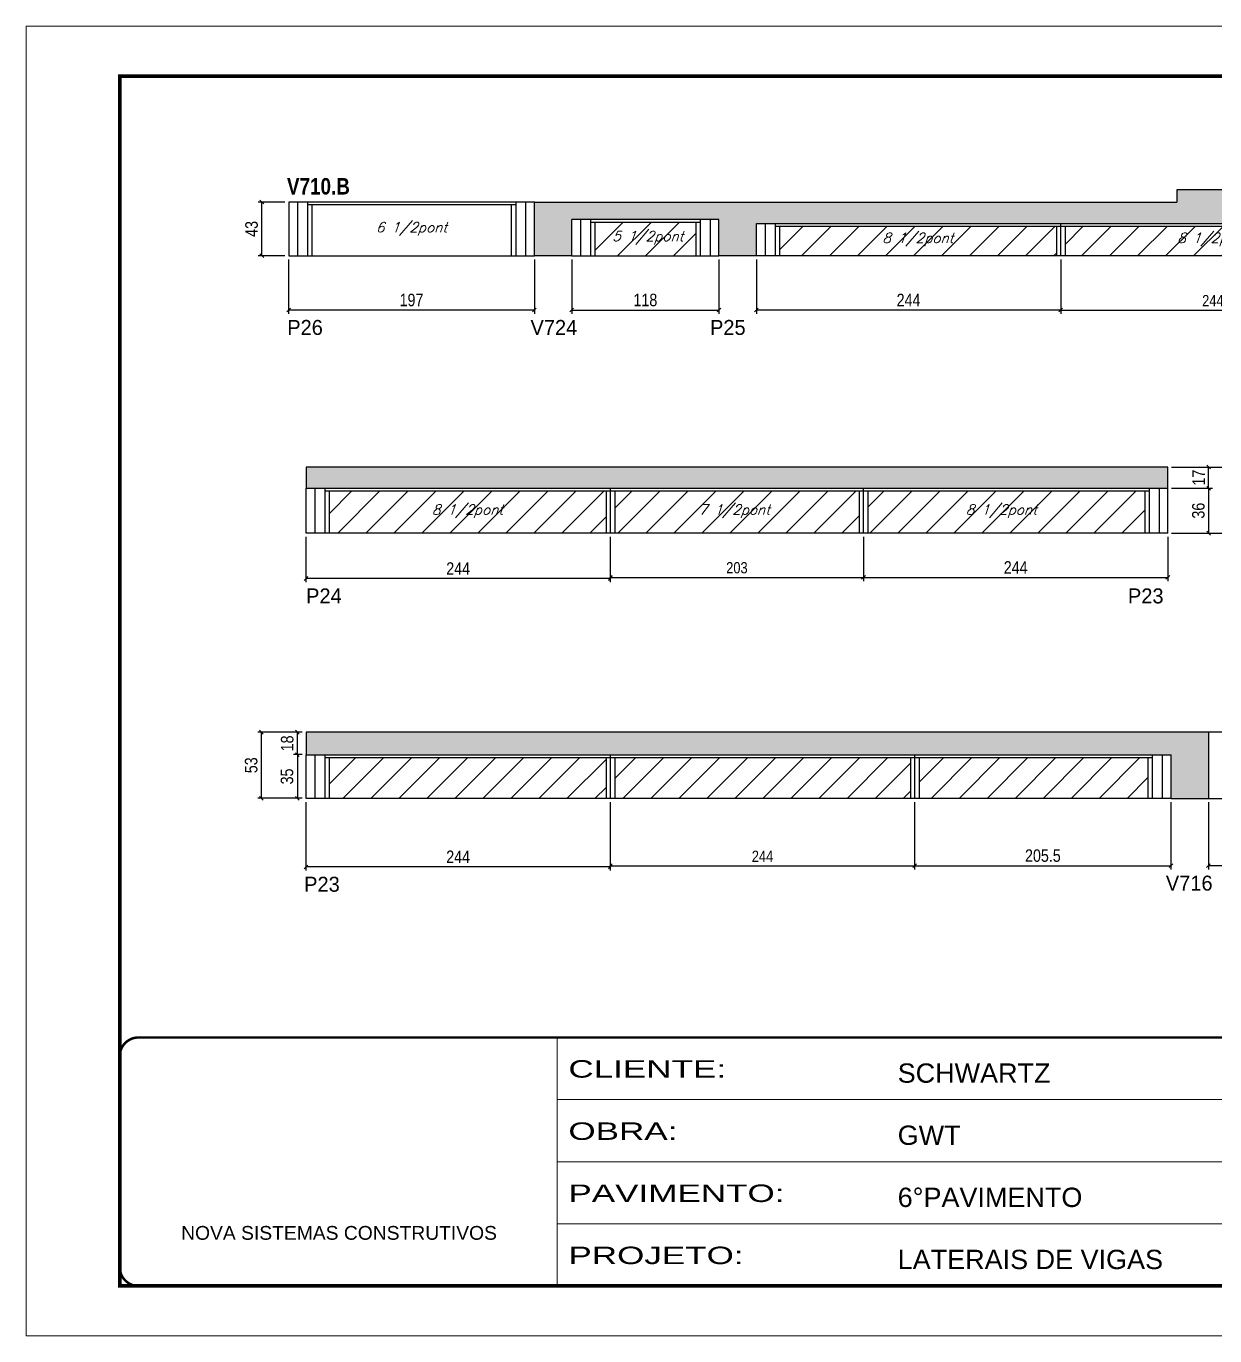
# Model space of a CAD drawing. Extents: x 13154 to 22413, y 1253 to 30260.
# Drawn here: x 16338 to 17291, y 25373 to 26423 of the extents above; entities that cross this region are included whole.
import ezdxf

# ---------------------------------------------------------------- set-up
doc = ezdxf.new("R2010")
doc.units = 0
doc.linetypes.add('CONTINUO', pattern=[0])
doc.linetypes.add('DASHED', pattern=[0.75, 0.5, -0.25])
for name, color, linetype in [('5', 5, 'Continuous'), ('COTA', 241, 'Continuous'), ('NOMENCLATURA', 7, 'Continuous'), ('Painéis', 200, 'Continuous'), ('SARR_2.2x7', 40, 'Continuous'), ('SARR_3.5x7', 81, 'Continuous'), ('texto', 7, 'Continuous')]:
    doc.layers.add(name, color=color, linetype=linetype)
for name, color, linetype, lineweight in [('Folhas', 255, 'Continuous', 9), ('Hachura', 251, 'Continuous', 9), ('SARRAFO DE PRESSAO', 251, 'DASHED', 9)]:
    doc.layers.add(name, color=color, linetype=linetype, lineweight=lineweight)
doc.styles.add('ARIAL', font='arial.ttf')
doc.styles.add('COTA TECNICA', font='techl___.ttf', dxfattribs={"height": 10})
doc.styles.add('COTA TECNICA-50', font='techl___.ttf', dxfattribs={"height": 9})
doc.styles.add('Romans', font='romans.shx')
doc.styles.add('ROMAS860', font='ROMAS860.SHX')
doc.styles.add('TECNICA', font='techb___.ttf', dxfattribs={"height": 10})
doc.styles.add('Tecnologia', font='')
doc.styles.get('Tecnologia').set_extended_font_data('Forgotten Futurist')
doc.dimstyles.new('COTA PAINEL-50', dxfattribs={"dimtxt": 9, "dimasz": 3, "dimexe": 3, "dimexo": 3, "dimgap": 3, "dimtad": 1, "dimdec": 1, "dimzin": 12, "dimdsep": 46, "dimtxsty": 'COTA TECNICA-50', "dimblk1": 'OBLIQUE', "dimblk2": 'OBLIQUE', "dimsah": 1, "dimcen": 0.9, "dimclrd": 4, "dimclre": 4, "dimclrt": 240, "dimadec": 1, "dimazin": 3, "dimtfac": 1, "dimtdec": 1, "dimtmove": 0, "dimatfit": 3, "dimfxl": 1, "dimtolj": 1, "dimtzin": 12, "dimarcsym": 0})
doc.dimstyles.new('PAINEL', dxfattribs={"dimtxt": 10, "dimasz": 3, "dimexe": 3, "dimexo": 3, "dimgap": 3, "dimtad": 1, "dimdec": 1, "dimzin": 12, "dimdsep": 46, "dimtxsty": 'COTA TECNICA', "dimblk1": 'OBLIQUE', "dimblk2": 'OBLIQUE', "dimsah": 1, "dimcen": 0.9, "dimclrd": 4, "dimclre": 4, "dimclrt": 240, "dimadec": 1, "dimazin": 3, "dimtfac": 1, "dimtdec": 1, "dimtmove": 0, "dimatfit": 3, "dimfxl": 1, "dimtolj": 1, "dimtzin": 12, "dimarcsym": 0})

# ---------------------------------------------------------------- blocks, each defined once
blk = doc.blocks.new('9999999999')
at = {"color": 30, "linetype": 'CONTINUO'}
for p, q in [((98564.6, 34230.2), (98564.6, 34429.4)), ((98564.6, 34379.6), (99584, 34379.6)), ((98564.6, 34329.8), (99488, 34329.8)), ((98564.6, 34280), (99488, 34280))]:
    blk.add_line(p, q, dxfattribs=at)
at = {"color": 30, "linetype": 'CONTINUO', "const_width": 2}
blk.add_lwpolyline([(99584, 34230.2), (99584, 34414.4, 0.414214), (99569, 34429.4), (98229, 34429.4, 0.414214), (98214, 34414.4), (98214, 34245.2, 0.414214), (98229, 34230.2), (99584, 34230.2)], format="xyb", dxfattribs=at)
at = {"layer": 'Folhas'}
blk.add_lwpolyline([(98139, 34190.2), (99624, 34190.2), (99624, 35240.2), (98139, 35240.2)], close=True, dxfattribs=at)
at = {"layer": 'Folhas', "color": 30, "const_width": 3}
blk.add_lwpolyline([(98214, 34230.2), (99584, 34230.2), (99584, 35200.2), (98214, 35200.2)], close=True, dxfattribs=at)
at = {"color": 7, "linetype": 'Continuous', "ltscale": 5, "style": 'ARIAL'}
for s, height, p in [('SCHWARTZ', 15.48, (98837.7, 34393.1)), ('GWT', 15.48, (98837.7, 34343.3)), ('6°PAVIMENTO', 15.483, (98837.7, 34293.5)), ('NOVA SISTEMAS CONSTRUTIVOS', 11.059, (98263.2, 34267.2)), ('LATERAIS DE VIGAS', 15.483, (98837.7, 34243.7))]:
    blk.add_text(s, height=height, dxfattribs=at).set_placement(p)
at = {"layer": 'Folhas', "color": 7, "style": 'Tecnologia', "width": 1.5}
for s, p in [('CLIENTE:', (98573.7, 34397.2)), ('OBRA:', (98573.7, 34347.3)), ('PAVIMENTO:', (98573.7, 34297.5)), ('PROJETO:', (98573.7, 34247.7))]:
    blk.add_text(s, height=14, dxfattribs=at).set_placement(p)
blk = doc.blocks.new('_Oblique')
at = {"color": 0, "linetype": 'ByBlock', "lineweight": -2}
blk.add_line((-0.5, -0.5), (0.5, 0.5), dxfattribs=at)
blk = doc.blocks.new('*D18')
at = {"layer": 'COTA', "color": 4, "linetype": 'ByBlock', "lineweight": -2, "transparency": 16777216}
for p, q in [((17285.7, 25801.4), (17285.7, 25747.3)), ((17324.7, 25801.4), (17324.7, 25747.3)), ((17324.7, 25750.3), (17285.7, 25750.3))]:
    blk.add_line(p, q, dxfattribs=at)
at = {"layer": 'Defpoints', "color": 0, "linetype": 'ByBlock', "transparency": 16777216}
for p in [(17285.7, 25804.4), (17324.7, 25804.4), (17285.7, 25750.3)]:
    blk.add_point(p, dxfattribs=at)
at = {"layer": 'COTA', "color": 4, "linetype": 'ByBlock', "lineweight": -2, "transparency": 16777216, "xscale": 3, "yscale": 3, "zscale": 3, "rotation": 180}
blk.add_blockref('_Oblique', (17285.7, 25750.3), dxfattribs=at)
at = {"layer": 'COTA', "color": 4, "linetype": 'ByBlock', "lineweight": -2, "transparency": 16777216, "xscale": 3, "yscale": 3, "zscale": 3}
blk.add_blockref('_Oblique', (17324.7, 25750.3), dxfattribs=at)
at = {"layer": 'COTA', "color": 240, "linetype": 'ByBlock', "transparency": 16777216, "insert": (17305.2, 25758.5), "char_height": 10, "attachment_point": 5, "style": 'COTA TECNICA'}
blk.add_mtext('\\A1;39', dxfattribs=at)
blk = doc.blocks.new('*D291')
at = {"layer": 'COTA', "color": 4, "linetype": 'ByBlock', "lineweight": -2, "transparency": 16777216}
for p, q in [((16806.2, 26014), (16806.2, 25978.5)), ((17009.2, 26014), (17009.2, 25978.5)), ((16806.2, 25981.5), (17009.2, 25981.5))]:
    blk.add_line(p, q, dxfattribs=at)
at = {"layer": 'Defpoints', "color": 0, "linetype": 'ByBlock', "transparency": 16777216}
for p in [(16806.2, 26017), (17009.2, 26017), (17009.2, 25981.5)]:
    blk.add_point(p, dxfattribs=at)
at = {"layer": 'COTA', "color": 4, "linetype": 'ByBlock', "lineweight": -2, "transparency": 16777216, "xscale": 3, "yscale": 3, "zscale": 3, "rotation": 180}
blk.add_blockref('_Oblique', (16806.2, 25981.5), dxfattribs=at)
at = {"layer": 'COTA', "color": 4, "linetype": 'ByBlock', "lineweight": -2, "transparency": 16777216, "xscale": 3, "yscale": 3, "zscale": 3}
blk.add_blockref('_Oblique', (17009.2, 25981.5), dxfattribs=at)
at = {"layer": 'COTA', "color": 240, "linetype": 'ByBlock', "transparency": 16777216, "insert": (16907.7, 25989.2), "char_height": 9, "attachment_point": 5, "style": 'COTA TECNICA-50'}
blk.add_mtext('\\A1;203', dxfattribs=at)
blk = doc.blocks.new('*D294')
at = {"layer": 'COTA', "color": 4, "linetype": 'ByBlock', "lineweight": -2, "transparency": 16777216}
for p, q in [((16562.2, 26014), (16562.2, 25977.6)), ((16806.2, 26014), (16806.2, 25977.6)), ((16806.2, 25980.6), (16562.2, 25980.6))]:
    blk.add_line(p, q, dxfattribs=at)
at = {"layer": 'Defpoints', "color": 0, "linetype": 'ByBlock', "transparency": 16777216}
for p in [(16562.2, 26017), (16806.2, 26017), (16562.2, 25980.6)]:
    blk.add_point(p, dxfattribs=at)
at = {"layer": 'COTA', "color": 4, "linetype": 'ByBlock', "lineweight": -2, "transparency": 16777216, "xscale": 3, "yscale": 3, "zscale": 3, "rotation": 180}
blk.add_blockref('_Oblique', (16562.2, 25980.6), dxfattribs=at)
at = {"layer": 'COTA', "color": 4, "linetype": 'ByBlock', "lineweight": -2, "transparency": 16777216, "xscale": 3, "yscale": 3, "zscale": 3}
blk.add_blockref('_Oblique', (16806.2, 25980.6), dxfattribs=at)
at = {"layer": 'COTA', "color": 240, "linetype": 'ByBlock', "transparency": 16777216, "insert": (16684.2, 25988.6), "char_height": 10, "attachment_point": 5, "style": 'COTA TECNICA'}
blk.add_mtext('\\A1;244', dxfattribs=at)
blk = doc.blocks.new('*D295')
at = {"layer": 'COTA', "color": 4, "linetype": 'ByBlock', "lineweight": -2, "transparency": 16777216}
for p, q in [((17009.2, 26014), (17009.2, 25978.5)), ((17253.2, 26014), (17253.2, 25978.5)), ((17009.2, 25981.5), (17253.2, 25981.5))]:
    blk.add_line(p, q, dxfattribs=at)
at = {"layer": 'Defpoints', "color": 0, "linetype": 'ByBlock', "transparency": 16777216}
for p in [(17009.2, 26017), (17253.2, 26017), (17253.2, 25981.5)]:
    blk.add_point(p, dxfattribs=at)
at = {"layer": 'COTA', "color": 4, "linetype": 'ByBlock', "lineweight": -2, "transparency": 16777216, "xscale": 3, "yscale": 3, "zscale": 3, "rotation": 180}
blk.add_blockref('_Oblique', (17009.2, 25981.5), dxfattribs=at)
at = {"layer": 'COTA', "color": 4, "linetype": 'ByBlock', "lineweight": -2, "transparency": 16777216, "xscale": 3, "yscale": 3, "zscale": 3}
blk.add_blockref('_Oblique', (17253.2, 25981.5), dxfattribs=at)
at = {"layer": 'COTA', "color": 240, "linetype": 'ByBlock', "transparency": 16777216, "insert": (17131.2, 25989.5), "char_height": 10, "attachment_point": 5, "style": 'COTA TECNICA'}
blk.add_mtext('\\A1;244', dxfattribs=at)
blk = doc.blocks.new('*D296')
at = {"layer": 'COTA', "color": 4, "lineweight": -2, "transparency": 16777216}
for p, q in [((17256.2, 26053), (17288.9, 26053)), ((17285.9, 26053), (17285.9, 26017)), ((17256.2, 26017), (17288.9, 26017))]:
    blk.add_line(p, q, dxfattribs=at)
at = {"layer": 'Defpoints', "color": 0, "transparency": 16777216}
for p in [(17253.2, 26053), (17253.2, 26017), (17285.9, 26017)]:
    blk.add_point(p, dxfattribs=at)
at = {"layer": 'COTA', "color": 4, "lineweight": -2, "transparency": 16777216, "xscale": 3, "yscale": 3, "zscale": 3}
for p, rotation in [((17285.9, 26053), 90), ((17285.9, 26017), 270)]:
    blk.add_blockref('_Oblique', p, dxfattribs=dict(at, rotation=rotation))
at = {"layer": 'COTA', "color": 240, "transparency": 16777216, "insert": (17277.7, 26035), "char_height": 10, "attachment_point": 5, "rotation": 90, "style": 'COTA TECNICA'}
blk.add_mtext('\\A1;36', dxfattribs=at)
blk = doc.blocks.new('*D292')
at = {"layer": 'COTA', "color": 4, "lineweight": -2, "transparency": 16777216}
for p, q in [((17256.2, 26070), (17288.9, 26070)), ((17285.9, 26053), (17285.9, 26070)), ((17256.2, 26053), (17288.9, 26053))]:
    blk.add_line(p, q, dxfattribs=at)
at = {"layer": 'Defpoints', "color": 0, "transparency": 16777216}
for p in [(17253.2, 26070), (17285.9, 26070), (17253.2, 26053)]:
    blk.add_point(p, dxfattribs=at)
at = {"layer": 'COTA', "color": 4, "lineweight": -2, "transparency": 16777216, "xscale": 3, "yscale": 3, "zscale": 3}
for p, rotation in [((17285.9, 26070), 90), ((17285.9, 26053), 270)]:
    blk.add_blockref('_Oblique', p, dxfattribs=dict(at, rotation=rotation))
at = {"layer": 'COTA', "color": 240, "transparency": 16777216, "insert": (17277.9, 26061.5), "char_height": 10, "attachment_point": 5, "rotation": 90, "style": 'COTA TECNICA'}
blk.add_mtext('\\A1;17', dxfattribs=at)
blk = doc.blocks.new('*D293')
at = {"layer": 'COTA', "color": 4, "lineweight": -2, "transparency": 16777216}
for p, q in [((17256.2, 26070), (17320.9, 26070)), ((17317.9, 26017), (17317.9, 26070)), ((17256.2, 26017), (17320.9, 26017))]:
    blk.add_line(p, q, dxfattribs=at)
at = {"layer": 'Defpoints', "color": 0, "transparency": 16777216}
for p in [(17253.2, 26070), (17317.9, 26070), (17253.2, 26017)]:
    blk.add_point(p, dxfattribs=at)
at = {"layer": 'COTA', "color": 4, "lineweight": -2, "transparency": 16777216, "xscale": 3, "yscale": 3, "zscale": 3}
for p, rotation in [((17317.9, 26070), 90), ((17317.9, 26017), 270)]:
    blk.add_blockref('_Oblique', p, dxfattribs=dict(at, rotation=rotation))
at = {"layer": 'COTA', "color": 240, "transparency": 16777216, "insert": (17309.7, 26043.5), "char_height": 10, "attachment_point": 5, "rotation": 90, "style": 'COTA TECNICA'}
blk.add_mtext('\\A1;53', dxfattribs=at)
blk = doc.blocks.new('*D297')
at = {"layer": 'COTA', "color": 4, "linetype": 'ByBlock', "lineweight": -2, "transparency": 16777216}
for p, q in [((16806.2, 25801.4), (16806.2, 25747.3)), ((17050.2, 25801.4), (17050.2, 25747.3)), ((16806.2, 25750.3), (17050.2, 25750.3))]:
    blk.add_line(p, q, dxfattribs=at)
at = {"layer": 'Defpoints', "color": 0, "linetype": 'ByBlock', "transparency": 16777216}
for p in [(16806.2, 25804.4), (17050.2, 25804.4), (17050.2, 25750.3)]:
    blk.add_point(p, dxfattribs=at)
at = {"layer": 'COTA', "color": 4, "linetype": 'ByBlock', "lineweight": -2, "transparency": 16777216, "xscale": 3, "yscale": 3, "zscale": 3, "rotation": 180}
blk.add_blockref('_Oblique', (16806.2, 25750.3), dxfattribs=at)
at = {"layer": 'COTA', "color": 4, "linetype": 'ByBlock', "lineweight": -2, "transparency": 16777216, "xscale": 3, "yscale": 3, "zscale": 3}
blk.add_blockref('_Oblique', (17050.2, 25750.3), dxfattribs=at)
at = {"layer": 'COTA', "color": 240, "linetype": 'ByBlock', "transparency": 16777216, "insert": (16928.2, 25757.9), "char_height": 9, "attachment_point": 5, "style": 'COTA TECNICA-50'}
blk.add_mtext('\\A1;244', dxfattribs=at)
blk = doc.blocks.new('*D299')
at = {"layer": 'COTA', "color": 4, "linetype": 'ByBlock', "lineweight": -2, "transparency": 16777216}
for p, q in [((16562.2, 25801.4), (16562.2, 25746.4)), ((16806.2, 25801.4), (16806.2, 25746.4)), ((16806.2, 25749.4), (16562.2, 25749.4))]:
    blk.add_line(p, q, dxfattribs=at)
at = {"layer": 'Defpoints', "color": 0, "linetype": 'ByBlock', "transparency": 16777216}
for p in [(16562.2, 25804.4), (16806.2, 25804.4), (16562.2, 25749.4)]:
    blk.add_point(p, dxfattribs=at)
at = {"layer": 'COTA', "color": 4, "linetype": 'ByBlock', "lineweight": -2, "transparency": 16777216, "xscale": 3, "yscale": 3, "zscale": 3, "rotation": 180}
blk.add_blockref('_Oblique', (16562.2, 25749.4), dxfattribs=at)
at = {"layer": 'COTA', "color": 4, "linetype": 'ByBlock', "lineweight": -2, "transparency": 16777216, "xscale": 3, "yscale": 3, "zscale": 3}
blk.add_blockref('_Oblique', (16806.2, 25749.4), dxfattribs=at)
at = {"layer": 'COTA', "color": 240, "linetype": 'ByBlock', "transparency": 16777216, "insert": (16684.2, 25757.5), "char_height": 10, "attachment_point": 5, "style": 'COTA TECNICA'}
blk.add_mtext('\\A1;244', dxfattribs=at)
blk = doc.blocks.new('*D300')
at = {"layer": 'COTA', "color": 4, "linetype": 'ByBlock', "lineweight": -2, "transparency": 16777216}
for p, q in [((17050.2, 25801.4), (17050.2, 25747.3)), ((17255.7, 25801.4), (17255.7, 25747.3)), ((17050.2, 25750.3), (17255.7, 25750.3))]:
    blk.add_line(p, q, dxfattribs=at)
at = {"layer": 'Defpoints', "color": 0, "linetype": 'ByBlock', "transparency": 16777216}
for p in [(17050.2, 25804.4), (17255.7, 25804.4), (17255.7, 25750.3)]:
    blk.add_point(p, dxfattribs=at)
at = {"layer": 'COTA', "color": 4, "linetype": 'ByBlock', "lineweight": -2, "transparency": 16777216, "xscale": 3, "yscale": 3, "zscale": 3, "rotation": 180}
blk.add_blockref('_Oblique', (17050.2, 25750.3), dxfattribs=at)
at = {"layer": 'COTA', "color": 4, "linetype": 'ByBlock', "lineweight": -2, "transparency": 16777216, "xscale": 3, "yscale": 3, "zscale": 3}
blk.add_blockref('_Oblique', (17255.7, 25750.3), dxfattribs=at)
at = {"layer": 'COTA', "color": 240, "linetype": 'ByBlock', "transparency": 16777216, "insert": (17153, 25758.4), "char_height": 10, "attachment_point": 5, "style": 'COTA TECNICA'}
blk.add_mtext('\\A1;205.5', dxfattribs=at)
blk = doc.blocks.new('*D298')
at = {"layer": 'COTA', "color": 4, "linetype": 'ByBlock', "lineweight": -2, "transparency": 16777216}
for p, q in [((16559.2, 25839.4), (16552.3, 25839.4)), ((16555.3, 25839.4), (16555.3, 25804.4)), ((16559.2, 25804.4), (16552.3, 25804.4))]:
    blk.add_line(p, q, dxfattribs=at)
at = {"layer": 'Defpoints', "color": 0, "linetype": 'ByBlock', "transparency": 16777216}
for p in [(16562.2, 25839.4), (16555.3, 25804.4), (16562.2, 25804.4)]:
    blk.add_point(p, dxfattribs=at)
at = {"layer": 'COTA', "color": 4, "linetype": 'ByBlock', "lineweight": -2, "transparency": 16777216, "xscale": 3, "yscale": 3, "zscale": 3}
for p, rotation in [((16555.3, 25839.4), 90), ((16555.3, 25804.4), 270)]:
    blk.add_blockref('_Oblique', p, dxfattribs=dict(at, rotation=rotation))
at = {"layer": 'COTA', "color": 240, "linetype": 'ByBlock', "transparency": 16777216, "insert": (16547, 25821.9), "char_height": 10, "attachment_point": 5, "rotation": 90, "style": 'COTA TECNICA'}
blk.add_mtext('\\A1;35', dxfattribs=at)
blk = doc.blocks.new('*D301')
at = {"layer": 'COTA', "color": 4, "lineweight": -2, "transparency": 16777216}
for p, q in [((16559.2, 25857.4), (16523.5, 25857.4)), ((16526.5, 25804.4), (16526.5, 25857.4)), ((16559.2, 25804.4), (16523.5, 25804.4))]:
    blk.add_line(p, q, dxfattribs=at)
at = {"layer": 'Defpoints', "color": 0, "transparency": 16777216}
for p in [(16526.5, 25857.4), (16562.2, 25857.4), (16562.2, 25804.4)]:
    blk.add_point(p, dxfattribs=at)
at = {"layer": 'COTA', "color": 4, "lineweight": -2, "transparency": 16777216, "xscale": 3, "yscale": 3, "zscale": 3}
for p, rotation in [((16526.5, 25857.4), 90), ((16526.5, 25804.4), 270)]:
    blk.add_blockref('_Oblique', p, dxfattribs=dict(at, rotation=rotation))
at = {"layer": 'COTA', "color": 240, "transparency": 16777216, "insert": (16518.3, 25830.9), "char_height": 10, "attachment_point": 5, "rotation": 90, "style": 'COTA TECNICA'}
blk.add_mtext('\\A1;53', dxfattribs=at)
blk = doc.blocks.new('*D302')
at = {"layer": 'COTA', "color": 4, "lineweight": -2, "transparency": 16777216}
for p, q in [((16559.2, 25857.4), (16552.3, 25857.4)), ((16555.3, 25839.4), (16555.3, 25857.4)), ((16559.2, 25839.4), (16552.3, 25839.4))]:
    blk.add_line(p, q, dxfattribs=at)
at = {"layer": 'Defpoints', "color": 0, "transparency": 16777216}
for p in [(16555.3, 25857.4), (16562.2, 25857.4), (16562.2, 25839.4)]:
    blk.add_point(p, dxfattribs=at)
at = {"layer": 'COTA', "color": 4, "lineweight": -2, "transparency": 16777216, "xscale": 3, "yscale": 3, "zscale": 3}
for p, rotation in [((16555.3, 25857.4), 90), ((16555.3, 25839.4), 270)]:
    blk.add_blockref('_Oblique', p, dxfattribs=dict(at, rotation=rotation))
at = {"layer": 'COTA', "color": 240, "transparency": 16777216, "insert": (16547.2, 25848.4), "char_height": 10, "attachment_point": 5, "rotation": 90, "style": 'COTA TECNICA'}
blk.add_mtext('\\A1;18', dxfattribs=at)
blk = doc.blocks.new('*D879')
at = {"layer": 'COTA', "color": 4, "linetype": 'ByBlock', "lineweight": -2, "transparency": 16777216}
for p, q in [((17167.3, 26236.4), (17167.3, 26192.8)), ((17411.3, 26236.4), (17411.3, 26192.8)), ((17167.3, 26195.8), (17411.3, 26195.8))]:
    blk.add_line(p, q, dxfattribs=at)
at = {"layer": 'Defpoints', "color": 0, "linetype": 'ByBlock', "transparency": 16777216}
for p in [(17167.3, 26239.4), (17411.3, 26239.4), (17411.3, 26195.8)]:
    blk.add_point(p, dxfattribs=at)
at = {"layer": 'COTA', "color": 4, "linetype": 'ByBlock', "lineweight": -2, "transparency": 16777216, "xscale": 3, "yscale": 3, "zscale": 3, "rotation": 180}
blk.add_blockref('_Oblique', (17167.3, 26195.8), dxfattribs=at)
at = {"layer": 'COTA', "color": 4, "linetype": 'ByBlock', "lineweight": -2, "transparency": 16777216, "xscale": 3, "yscale": 3, "zscale": 3}
blk.add_blockref('_Oblique', (17411.3, 26195.8), dxfattribs=at)
at = {"layer": 'COTA', "color": 240, "linetype": 'ByBlock', "transparency": 16777216, "insert": (17289.3, 26203.4), "char_height": 9, "attachment_point": 5, "style": 'COTA TECNICA-50'}
blk.add_mtext('\\A1;244', dxfattribs=at)
blk = doc.blocks.new('*D884')
at = {"layer": 'COTA', "color": 4, "linetype": 'ByBlock', "lineweight": -2, "transparency": 16777216}
for p, q in [((16923.3, 26236.4), (16923.3, 26192.8)), ((17167.3, 26236.4), (17167.3, 26192.8)), ((17167.3, 26195.8), (16923.3, 26195.8))]:
    blk.add_line(p, q, dxfattribs=at)
at = {"layer": 'Defpoints', "color": 0, "linetype": 'ByBlock', "transparency": 16777216}
for p in [(16923.3, 26239.4), (17167.3, 26239.4), (16923.3, 26195.8)]:
    blk.add_point(p, dxfattribs=at)
at = {"layer": 'COTA', "color": 4, "linetype": 'ByBlock', "lineweight": -2, "transparency": 16777216, "xscale": 3, "yscale": 3, "zscale": 3, "rotation": 180}
blk.add_blockref('_Oblique', (16923.3, 26195.8), dxfattribs=at)
at = {"layer": 'COTA', "color": 4, "linetype": 'ByBlock', "lineweight": -2, "transparency": 16777216, "xscale": 3, "yscale": 3, "zscale": 3}
blk.add_blockref('_Oblique', (17167.3, 26195.8), dxfattribs=at)
at = {"layer": 'COTA', "color": 240, "linetype": 'ByBlock', "transparency": 16777216, "insert": (17045.3, 26203.9), "char_height": 10, "attachment_point": 5, "style": 'COTA TECNICA'}
blk.add_mtext('\\A1;244', dxfattribs=at)
blk = doc.blocks.new('*D883')
at = {"layer": 'COTA', "color": 4, "linetype": 'ByBlock', "lineweight": -2, "transparency": 16777216}
for p, q in [((16775.3, 26236.4), (16775.3, 26192.8)), ((16893.3, 26236.4), (16893.3, 26192.8)), ((16775.3, 26195.8), (16893.3, 26195.8))]:
    blk.add_line(p, q, dxfattribs=at)
at = {"layer": 'Defpoints', "color": 0, "linetype": 'ByBlock', "transparency": 16777216}
for p in [(16775.3, 26239.4), (16893.3, 26239.4), (16893.3, 26195.8)]:
    blk.add_point(p, dxfattribs=at)
at = {"layer": 'COTA', "color": 4, "linetype": 'ByBlock', "lineweight": -2, "transparency": 16777216, "xscale": 3, "yscale": 3, "zscale": 3, "rotation": 180}
blk.add_blockref('_Oblique', (16775.3, 26195.8), dxfattribs=at)
at = {"layer": 'COTA', "color": 4, "linetype": 'ByBlock', "lineweight": -2, "transparency": 16777216, "xscale": 3, "yscale": 3, "zscale": 3}
blk.add_blockref('_Oblique', (16893.3, 26195.8), dxfattribs=at)
at = {"layer": 'COTA', "color": 240, "linetype": 'ByBlock', "transparency": 16777216, "insert": (16834.3, 26203.9), "char_height": 10, "attachment_point": 5, "style": 'COTA TECNICA'}
blk.add_mtext('\\A1;118', dxfattribs=at)
blk = doc.blocks.new('*D892')
at = {"layer": 'COTA', "color": 4, "lineweight": -2, "transparency": 16777216}
for p, q in [((16548.3, 26236.4), (16548.3, 26192.8)), ((16745.3, 26236.4), (16745.3, 26192.8)), ((16745.3, 26195.8), (16548.3, 26195.8))]:
    blk.add_line(p, q, dxfattribs=at)
at = {"layer": 'Defpoints', "color": 0, "transparency": 16777216}
for p in [(16548.3, 26239.4), (16745.3, 26239.4), (16548.3, 26195.8)]:
    blk.add_point(p, dxfattribs=at)
at = {"layer": 'COTA', "color": 4, "lineweight": -2, "transparency": 16777216, "xscale": 3, "yscale": 3, "zscale": 3, "rotation": 180}
blk.add_blockref('_Oblique', (16548.3, 26195.8), dxfattribs=at)
at = {"layer": 'COTA', "color": 4, "lineweight": -2, "transparency": 16777216, "xscale": 3, "yscale": 3, "zscale": 3}
blk.add_blockref('_Oblique', (16745.3, 26195.8), dxfattribs=at)
at = {"layer": 'COTA', "color": 240, "transparency": 16777216, "insert": (16646.8, 26203.9), "char_height": 10, "attachment_point": 5, "style": 'COTA TECNICA'}
blk.add_mtext('\\A1;197', dxfattribs=at)
blk = doc.blocks.new('*D886')
at = {"layer": 'COTA', "color": 4, "lineweight": -2, "transparency": 16777216}
for p, q in [((16545.3, 26282.4), (16523.8, 26282.4)), ((16526.8, 26239.4), (16526.8, 26282.4)), ((16545.3, 26239.4), (16523.8, 26239.4))]:
    blk.add_line(p, q, dxfattribs=at)
at = {"layer": 'Defpoints', "color": 0, "transparency": 16777216}
for p in [(16526.8, 26282.4), (16548.3, 26282.4), (16548.3, 26239.4)]:
    blk.add_point(p, dxfattribs=at)
at = {"layer": 'COTA', "color": 4, "lineweight": -2, "transparency": 16777216, "xscale": 3, "yscale": 3, "zscale": 3}
for p, rotation in [((16526.8, 26282.4), 90), ((16526.8, 26239.4), 270)]:
    blk.add_blockref('_Oblique', p, dxfattribs=dict(at, rotation=rotation))
at = {"layer": 'COTA', "color": 240, "transparency": 16777216, "insert": (16518.6, 26260.9), "char_height": 10, "attachment_point": 5, "rotation": 90, "style": 'COTA TECNICA'}
blk.add_mtext('\\A1;43', dxfattribs=at)

msp = doc.modelspace()

# ---------------------------------------------------------------- hatches: boundary and pattern name
at = {"layer": 'COTA'}
h = msp.add_hatch(dxfattribs=at)
h.set_pattern_fill('AR-CONC', color=256, scale=0.03)
h.set_pattern_definition([(50, (-3148.3382, 202.043), (5.4655401, -0.47817257), [0.5715, -6.2865]), (355, (-3148.338, 202.043), (-1.0573026, 5.7317054), [0.4572, -5.0292175]), (100.451445, (-3147.883, 202.003), (4.4082374, 5.25353256), [0.4857003, -5.3427073]), (46.1842, (-3148.338, 203.567), (8.1323712, -1.2612698), [0.85725, -9.42975]), (96.635558, (-3147.6605, 203.462), (7.122124, 7.4227837), [0.7285507, -8.0140682]), (351.18415, (-3148.338, 203.567), (7.122124, 7.4227837), [0.685799, -7.543792]), (21, (-3147.5762, 203.186), (4.54843174, -3.06795595), [0.5715, -6.2865]), (326, (-3147.576, 203.186), (1.85406085, 5.525639), [0.4572, -5.0292]), (71.451445, (-3147.197, 202.93), (6.4024926, 2.4576831), [0.4857003, -5.3426981]), (37.5, (-3148.3382, 202.0428), (0.0926581, 2.53665117), [0, -4.96824, 0, -5.1054, 0, -5.04825]), (7.5, (-3148.3382, 202.0428), (2.00458988, 3.00541724), [0, -2.91084, 0, -4.85394, 0, -1.92405]), (327.5, (-3150.0375, 202.0428), (4.06771786, -0.17186232), [0, -1.905, 0, -5.9436, 0, -7.8867]), (317.5, (-3150.7995, 202.043), (4.44387544, 0.76279473), [0, -2.4765, 0, -3.94716, 0, -5.6007])])
h.paths.add_polyline_path([(17260.32, 26292.36), (17260.32, 26282.36), (16745.32, 26282.36), (16745.32, 26239.36), (16775.32, 26239.36), (16775.32, 26268.36), (16893.32, 26268.36), (16893.32, 26239.36), (16923.32, 26239.36), (16923.32, 26265.36), (17614.32, 26265.36), (17614.32, 26292.36)])
h = msp.add_hatch(dxfattribs=at)
h.set_pattern_fill('AR-CONC', color=256, scale=0.03)
h.set_pattern_definition([(50, (0, -26.2277), (5.4655401, -0.47817257), [0.5715, -6.2865]), (355, (0, -26.2277), (-1.0573026, 5.7317054), [0.4572, -5.0292175]), (100.451445, (0.4555, -26.2676), (4.4082374, 5.2535326), [0.4857003, -5.3427073]), (46.1842, (0, -24.704), (8.1323712, -1.2612698), [0.85725, -9.42975]), (96.635558, (0.678, -24.809), (7.122124, 7.4227837), [0.7285507, -8.0140682]), (351.18415, (0, -24.704), (7.122124, 7.4227837), [0.685799, -7.543792]), (21, (0.762, -25.0847), (4.54843174, -3.06795595), [0.5715, -6.2865]), (326, (0.762, -25.0847), (1.8540609, 5.525639), [0.4572, -5.0292]), (71.451445, (1.141, -25.3404), (6.4024926, 2.4576831), [0.4857003, -5.3426981]), (37.5, (0, -26.2277), (0.0926581, 2.53665117), [0, -4.96824, 0, -5.1054, 0, -5.04825]), (7.5, (0, -26.2277), (2.00458988, 3.00541724), [0, -2.91084, 0, -4.85394, 0, -1.92405]), (327.5, (-1.6993, -26.2277), (4.06771786, -0.17186232), [0, -1.905, 0, -5.9436, 0, -7.8867]), (317.5, (-2.4613, -26.2277), (4.44387544, 0.76279473), [0, -2.4765, 0, -3.94716, 0, -5.6007])])
h.paths.add_polyline_path([(17253.24, 26053.01), (17253.24, 26070.01), (16562.24, 26070.01), (16562.24, 26053.01)])
h = msp.add_hatch(dxfattribs=at)
h.set_pattern_fill('AR-CONC', color=256, scale=0.03)
h.set_pattern_definition([(50, (0, -59.6084), (5.4655401, -0.47817257), [0.5715, -6.2865]), (355, (0, -59.6084), (-1.0573026, 5.7317054), [0.4572, -5.0292175]), (100.451445, (0.4555, -59.648), (4.4082374, 5.2535326), [0.4857003, -5.3427073]), (46.1842, (0, -58.0844), (8.1323712, -1.2612698), [0.85725, -9.42975]), (96.635558, (0.678, -58.1895), (7.122124, 7.4227837), [0.7285507, -8.0140682]), (351.18415, (0, -58.084), (7.122124, 7.4227837), [0.685799, -7.543792]), (21, (0.762, -58.4654), (4.54843174, -3.06795595), [0.5715, -6.2865]), (326, (0.762, -58.4654), (1.8540609, 5.525639), [0.4572, -5.0292]), (71.451445, (1.141, -58.721), (6.4024926, 2.4576831), [0.4857003, -5.3426981]), (37.5, (0, -59.6084), (0.0926581, 2.53665117), [0, -4.96824, 0, -5.1054, 0, -5.04825]), (7.5, (0, -59.6084), (2.00458988, 3.00541724), [0, -2.91084, 0, -4.85394, 0, -1.92405]), (327.5, (-1.6993, -59.6084), (4.06771786, -0.17186232), [0, -1.905, 0, -5.9436, 0, -7.8867]), (317.5, (-2.4613, -59.6084), (4.44387544, 0.76279473), [0, -2.4765, 0, -3.94716, 0, -5.6007])])
h.paths.add_polyline_path([(17255.74, 25804.35), (17285.74, 25804.35), (17285.74, 25857.35), (16562.24, 25857.35), (16562.24, 25839.35), (17255.74, 25839.35)])
at = {"layer": 'Hachura', "linetype": 'ByBlock'}
h = msp.add_hatch(dxfattribs=at)
h.set_pattern_fill('ANSI31', color=256, scale=5)
h.set_pattern_definition([(45, (-2476.006, -1781.96), (-11.22532, 11.22532), [])])
h.paths.add_polyline_path([(16874.82, 26239.36), (16874.82, 26266.16), (16793.82, 26266.16), (16793.82, 26239.36)])
h = msp.add_hatch(dxfattribs=at)
h.set_pattern_fill('ANSI31', color=256, scale=5)
h.set_pattern_definition([(45, (-1759.006, -1975.839), (-11.22532, 11.22532), [])])
h.paths.add_polyline_path([(17414.82, 26263.16), (17414.82, 26239.36), (17595.82, 26239.36), (17595.82, 26263.16)])
h.paths.add_polyline_path([(17407.82, 26239.36), (17407.82, 26263.16), (17170.82, 26263.16), (17170.82, 26239.36)])
h.paths.add_polyline_path([(16941.82, 26263.16), (16941.82, 26239.36), (17163.82, 26239.36), (17163.82, 26263.16)])
h = msp.add_hatch(dxfattribs=at)
h.set_pattern_fill('ANSI31', color=256, scale=5)
h.paths.add_polyline_path([(16580.74, 26050.81), (16580.74, 26017.01), (16802.74, 26017.01), (16802.74, 26050.81)])
h.paths.add_polyline_path([(17005.74, 26017.01), (17005.74, 26050.81), (16809.74, 26050.81), (16809.74, 26017.01)])
h.paths.add_polyline_path([(17234.74, 26017.01), (17234.74, 26050.81), (17012.74, 26050.81), (17012.74, 26017.01)])
h = msp.add_hatch(dxfattribs=at)
h.set_pattern_fill('ANSI31', color=256, scale=5)
h.set_pattern_definition([(45, (0, -59.608), (-11.22532, 11.22532), [])])
h.paths.add_polyline_path([(16802.74, 25804.35), (16802.74, 25837.15), (16580.74, 25837.15), (16580.74, 25804.35)])
h.paths.add_polyline_path([(16809.74, 25837.15), (16809.74, 25804.35), (17046.74, 25804.35), (17046.74, 25837.15)])
h.paths.add_polyline_path([(17053.74, 25837.15), (17053.74, 25804.35), (17237.24, 25804.35), (17237.24, 25837.15)])

# ---------------------------------------------------------------- linework, layer by layer
at = {"layer": 'COTA', "linetype": 'ByBlock'}
msp.add_line((17614.32, 26292.36), (17260.32, 26292.36), dxfattribs=at)
at = {"layer": 'COTA'}
for p, q in [((17260.32, 26292.36), (17260.32, 26282.36)), ((16745.32, 26282.36), (17260.32, 26282.36)), ((16775.32, 26239.36), (16745.32, 26239.36)), ((16923.32, 26239.36), (16893.32, 26239.36)), ((17253.24, 26070.01), (16562.24, 26070.01)), ((16562.24, 26070.01), (16562.24, 26053.01)), ((17253.24, 26053.01), (17253.24, 26070.01)), ((17285.74, 25857.35), (16562.24, 25857.35)), ((16562.24, 25857.35), (16562.24, 25839.35)), ((17255.74, 25804.35), (17285.74, 25804.35))]:
    msp.add_line(p, q, dxfattribs=at)
at = {"layer": 'Painéis', "linetype": 'Continuous'}
for p, q in [((16745.32, 26282.36), (16548.32, 26282.36)), ((16548.32, 26282.36), (16548.32, 26239.36)), ((16745.32, 26239.36), (16745.32, 26282.36)), ((16893.32, 26268.36), (16775.32, 26268.36)), ((16775.32, 26239.36), (16775.32, 26268.36)), ((16893.32, 26239.36), (16893.32, 26268.36)), ((16923.32, 26239.36), (16923.32, 26265.36)), ((16923.32, 26265.36), (17614.32, 26265.36)), ((17167.32, 26239.36), (17167.32, 26265.36)), ((16548.32, 26239.36), (16745.32, 26239.36)), ((16775.32, 26239.36), (16893.32, 26239.36)), ((17614.32, 26239.36), (16923.32, 26239.36)), ((16562.24, 26017.01), (16562.24, 26053.01)), ((16562.24, 26053.01), (17253.24, 26053.01)), ((16806.24, 26017.01), (16806.24, 26053.01)), ((17009.24, 26017.01), (17009.24, 26053.01)), ((17253.24, 26017.01), (17253.24, 26053.01)), ((17253.24, 26017.01), (16562.24, 26017.01)), ((17365.24, 25857.35), (17285.74, 25857.35)), ((17285.74, 25857.35), (17285.74, 25804.35)), ((16562.24, 25804.35), (16562.24, 25839.35)), ((16562.24, 25839.35), (17255.74, 25839.35)), ((16806.24, 25804.35), (16806.24, 25839.35)), ((17050.24, 25804.35), (17050.24, 25839.35)), ((17255.74, 25804.35), (17255.74, 25839.35)), ((17255.74, 25804.35), (16562.24, 25804.35)), ((17285.74, 25804.35), (17365.24, 25804.35))]:
    msp.add_line(p, q, dxfattribs=at)
at = {"layer": 'SARR_2.2x7', "linetype": 'Continuous'}
for p, q in [((16555.32, 26282.36), (16555.32, 26239.36)), ((16738.32, 26282.36), (16738.32, 26239.36)), ((16730.32, 26280.16), (16563.32, 26280.16)), ((16782.32, 26268.36), (16782.32, 26239.36)), ((16878.32, 26266.16), (16790.32, 26266.16)), ((16886.32, 26268.36), (16886.32, 26239.36)), ((16930.32, 26265.36), (16930.32, 26239.36)), ((16938.32, 26263.16), (17167.32, 26263.16)), ((17167.32, 26263.16), (17411.32, 26263.16)), ((16569.24, 26053.01), (16569.24, 26017.01)), ((16577.24, 26050.81), (16806.24, 26050.81)), ((16806.24, 26050.81), (17009.24, 26050.81)), ((17009.24, 26050.81), (17238.24, 26050.81)), ((17246.24, 26053.01), (17246.24, 26017.01)), ((16569.24, 25839.35), (16569.24, 25804.35)), ((16577.24, 25837.15), (16806.24, 25837.15)), ((16806.24, 25837.15), (17050.24, 25837.15)), ((17050.24, 25837.15), (17240.74, 25837.15)), ((17248.74, 25839.35), (17248.74, 25804.35))]:
    msp.add_line(p, q, dxfattribs=at)
at = {"layer": 'SARR_3.5x7'}
for p, q in [((16563.32, 26282.36), (16563.32, 26239.36)), ((16730.32, 26282.36), (16730.32, 26239.36)), ((16566.82, 26280.16), (16566.82, 26239.36)), ((16726.82, 26280.16), (16726.82, 26239.36)), ((16790.32, 26268.36), (16790.32, 26239.36)), ((16793.82, 26266.16), (16793.82, 26239.36)), ((16874.82, 26266.16), (16874.82, 26239.36)), ((16878.32, 26268.36), (16878.32, 26239.36)), ((16938.32, 26265.36), (16938.32, 26239.36)), ((16941.82, 26263.16), (16941.82, 26239.36)), ((17163.82, 26263.16), (17163.82, 26239.36)), ((17170.82, 26263.16), (17170.82, 26239.36)), ((16577.24, 26053.01), (16577.24, 26017.01)), ((16580.74, 26050.81), (16580.74, 26017.01)), ((16802.74, 26050.81), (16802.74, 26017.01)), ((16809.74, 26050.81), (16809.74, 26017.01)), ((17005.74, 26050.81), (17005.74, 26017.01)), ((17012.74, 26050.81), (17012.74, 26017.01)), ((17234.74, 26050.81), (17234.74, 26017.01)), ((17238.24, 26053.01), (17238.24, 26017.01)), ((16577.24, 25839.35), (16577.24, 25804.35)), ((16580.74, 25837.15), (16580.74, 25804.35)), ((16802.74, 25837.15), (16802.74, 25804.35)), ((16809.74, 25837.15), (16809.74, 25804.35)), ((17046.74, 25837.15), (17046.74, 25804.35)), ((17053.74, 25837.15), (17053.74, 25804.35)), ((17237.24, 25837.15), (17237.24, 25804.35)), ((17240.74, 25839.35), (17240.74, 25804.35))]:
    msp.add_line(p, q, dxfattribs=at)

# ---------------------------------------------------------------- block references
at = {"layer": 'SARRAFO DE PRESSAO', "color": 6, "linetype": 'ByBlock'}
msp.add_blockref('9999999999', (-81801.1, -8816.76), dxfattribs=at)

# ---------------------------------------------------------------- texts
at = {"layer": '5', "linetype": 'Continuous', "style": 'ROMAS860'}
for s, p in [('P26', (16547.17, 26175.92)), ('V724', (16742.21, 26175.92)), ('P25', (16886.11, 26175.92)), ('P24', (16562.28, 25960.67)), ('P23', (17221.2, 25960.67)), ('P23', (16560.72, 25729.5)), ('V716', (17251.59, 25730.4))]:
    msp.add_text(s, height=12, rotation=359.99996, dxfattribs=at).set_placement(p)
at = {"layer": 'NOMENCLATURA', "style": 'TECNICA'}
msp.add_text('V710.B', height=13.2, dxfattribs=at).set_placement((16546.95, 26288.49))
at = {"layer": 'texto', "color": 2, "char_height": 8, "attachment_point": 5, "style": 'Romans'}
for s, insert in [('{\\Q19;\\C256;6 1/2pont}', (16646.82, 26260.86)), ('{\\Q19;\\C256;5 1/2pont}', (16836.32, 26253.86)), ('{\\Q19;\\C256;8 1/2pont}', (17052.82, 26252.36)), ('{\\Q19;\\C256;8 1/2pont}', (17289.32, 26252.36)), ('{\\Q19;\\C256;8 1/2pont}', (16691.74, 26034.51)), ('{\\Q19;\\C256;7 1/2pont}', (16905.74, 26034.51)), ('{\\Q19;\\C256;8 1/2pont}', (17119.74, 26034.51))]:
    msp.add_mtext(s, dxfattribs=dict(at, insert=insert))

# ---------------------------------------------------------------- dimensions: what is measured, and where the dimension line sits
at = {"layer": 'COTA'}
for base, p1, p2, angle, picture, middle in [((16526.81, 26282.36), (16548.32, 26239.36), (16548.32, 26282.36), 90, '*D886', (16518.59, 26260.86)), ((16548.32, 26195.82), (16745.32, 26239.36), (16548.32, 26239.36), 180, '*D892', (16646.82, 26203.92)), ((17285.95, 26070.01), (17253.24, 26053.01), (17253.24, 26070.01), 90, '*D292', (17277.87, 26061.51)), ((17317.87, 26070.01), (17253.24, 26017.01), (17253.24, 26070.01), 90, '*D293', (17309.65, 26043.51)), ((17285.95, 26017.01), (17253.24, 26053.01), (17253.24, 26017.01), 90, '*D296', (17277.73, 26035.01)), ((16526.49, 25857.35), (16562.24, 25804.35), (16562.24, 25857.35), 90, '*D301', (16518.27, 25830.85)), ((16555.25, 25857.35), (16562.24, 25839.35), (16562.24, 25857.35), 90, '*D302', (16547.15, 25848.35))]:
    dim = msp.add_linear_dim(base=base, p1=p1, p2=p2, angle=angle, dimstyle='PAINEL', dxfattribs=at)
    dim.commit()
    dim.dimension.update_dxf_attribs({"geometry": picture, "text_midpoint": middle})
at = {"layer": 'COTA', "linetype": 'ByBlock'}
for base, p1, p2, picture, middle in [((16893.32, 26195.82), (16775.32, 26239.36), (16893.32, 26239.36), '*D883', (16834.32, 26203.91)), ((17253.24, 25981.46), (17009.24, 26017.01), (17253.24, 26017.01), '*D295', (17131.24, 25989.54)), ((17255.74, 25750.3), (17050.24, 25804.35), (17255.74, 25804.35), '*D300', (17152.99, 25758.41)), ((17285.736357, 25750.2997425), (17324.686357, 25804.35227591), (17285.736357, 25804.35227591), '*D18', (17305.211357, 25758.54828052))]:
    dim = msp.add_linear_dim(base=base, p1=p1, p2=p2, dimstyle='PAINEL', dxfattribs=at)
    dim.commit()
    dim.dimension.update_dxf_attribs({"geometry": picture, "text_midpoint": middle})
for base, p1, p2, angle, picture, middle in [((16923.32, 26195.82), (17167.32, 26239.36), (16923.32, 26239.36), 180, '*D884', (17045.32, 26203.89)), ((16562.24, 25980.56), (16806.24, 26017.01), (16562.24, 26017.01), 180, '*D294', (16684.24, 25988.64)), ((16555.25, 25804.35), (16562.24, 25839.35), (16562.24, 25804.35), 90, '*D298', (16547.03, 25821.85)), ((16562.24, 25749.4), (16806.24, 25804.35), (16562.24, 25804.35), 180, '*D299', (16684.24, 25757.47))]:
    dim = msp.add_linear_dim(base=base, p1=p1, p2=p2, angle=angle, dimstyle='PAINEL', dxfattribs=at)
    dim.commit()
    dim.dimension.update_dxf_attribs({"geometry": picture, "text_midpoint": middle})
for base, p1, p2, picture, middle in [((17411.32, 26195.82), (17167.32, 26239.36), (17411.32, 26239.36), '*D879', (17289.32, 26203.38)), ((17009.24, 25981.46), (16806.24, 26017.01), (17009.24, 26017.01), '*D291', (16907.74, 25989.16)), ((17050.24, 25750.3), (16806.24, 25804.35), (17050.24, 25804.35), '*D297', (16928.24, 25757.87))]:
    dim = msp.add_linear_dim(base=base, p1=p1, p2=p2, angle=180, dimstyle='COTA PAINEL-50', override={"dimarcsym": 1}, dxfattribs=at)
    dim.commit()
    dim.dimension.update_dxf_attribs({"geometry": picture, "text_midpoint": middle})

doc.saveas('drawing.dxf')
